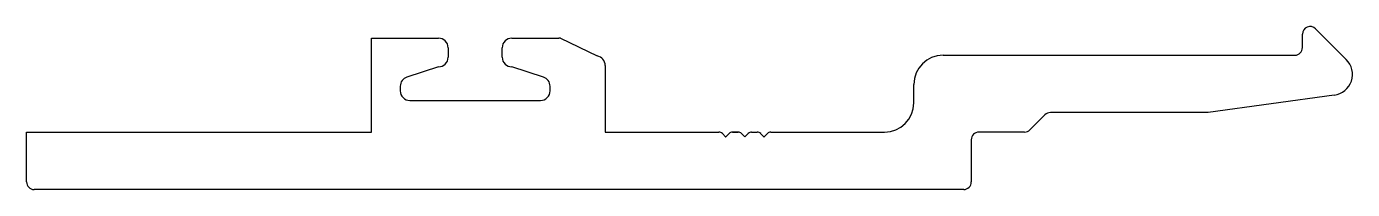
# Model space of a CAD drawing. Extents: x -32 to 37.2, y 8.9 to 17.4.
import ezdxf

# ---------------------------------------------------------------- set-up
doc = ezdxf.new("R2010")
doc.units = 0
doc.layers.get('0').update_dxf_attribs({"linetype": 'CONTINUOUS'})

msp = doc.modelspace()

# ---------------------------------------------------------------- linework, layer by layer
at = {"linetype": 'CONTINUOUS'}
for p, q in [((35.235, 17.329), (36.841, 15.723)), ((-14.028, 11.93), (-14.028, 16.837)), ((-14.028, 16.837), (-10.528, 16.837)), ((-6.706, 16.837), (-4.247, 16.837)), ((-4.165, 16.83), (-2.251, 15.907)), ((34.551, 16.344), (34.551, 17.046)), ((-10.028, 16.337), (-10.028, 15.837)), ((-7.206, 15.837), (-7.206, 16.337)), ((15.796, 15.947), (34.154, 15.947)), ((-10.528, 15.337), (-12.183, 14.798)), ((-5.051, 14.798), (-6.706, 15.337)), ((-1.833, 15.413), (-1.833, 11.93)), ((-12.528, 14.323), (-12.528, 14.083)), ((-4.706, 14.083), (-4.706, 14.323)), ((14.272, 13.454), (14.272, 14.423)), ((36.214, 13.857), (29.631, 12.947)), ((-12.028, 13.583), (-5.206, 13.583)), ((21.116, 12.831), (20.331, 12.046)), ((29.631, 12.947), (21.396, 12.947)), ((-32.028, 9.327), (-32.028, 11.93)), ((-32.028, 11.93), (-14.028, 11.93)), ((-1.833, 11.93), (4.104, 11.93)), ((4.104, 11.93), (4.104, 11.93)), ((4.104, 11.93), (4.104, 11.93)), ((4.281, 11.857), (4.452, 11.685)), ((4.463, 11.685), (4.634, 11.857)), ((4.811, 11.93), (5.104, 11.93)), ((5.104, 11.93), (4.811, 11.93)), ((4.811, 11.93), (5.104, 11.93)), ((5.104, 11.93), (4.811, 11.93)), ((4.811, 11.93), (5.104, 11.93)), ((5.281, 11.857), (5.452, 11.685)), ((5.463, 11.685), (5.634, 11.857)), ((5.811, 11.93), (6.104, 11.93)), ((6.28, 11.857), (6.452, 11.685)), ((6.463, 11.685), (6.634, 11.857)), ((6.811, 11.93), (12.748, 11.93)), ((20.05, 11.93), (17.669, 11.93)), ((17.272, 11.533), (17.272, 9.327)), ((16.875, 8.93), (-31.631, 8.93))]:
    msp.add_line(p, q, dxfattribs=at)
for centre, radius, start, end in [((34.952, 17.046), 0.4, 45, 180), ((-10.528, 16.337), 0.5, 0, 90), ((-6.706, 16.337), 0.5, 90, 180), ((-4.247, 16.337), 0.5, 80.53768, 90), ((15.796, 14.423), 1.524, 90, 180), ((34.154, 16.344), 0.397, 270, 0), ((-10.528, 15.837), 0.5, 270, 360), ((-6.706, 15.837), 0.5, 180, 270), ((-2.333, 15.413), 0.5, 360, 80.53768), ((36.064, 14.946), 1.099, 277.87131, 45), ((-12.028, 14.323), 0.5, 108.04103, 180), ((-5.206, 14.323), 0.5, 360, 71.95897), ((-12.028, 14.083), 0.5, 180, 270), ((-5.206, 14.083), 0.5, 270, 0), ((12.748, 13.454), 1.524, 270, 0), ((21.396, 12.55), 0.397, 90, 135), ((4.104, 11.68), 0.25, 45, 90), ((4.811, 11.68), 0.25, 90, 135), ((5.104, 11.68), 0.25, 45, 90), ((5.811, 11.68), 0.25, 90, 135), ((6.104, 11.68), 0.25, 45, 90), ((6.811, 11.68), 0.25, 90, 135), ((17.669, 11.533), 0.397, 90, 180), ((20.05, 12.327), 0.397, 270, 315), ((4.457, 11.691), 0.008, 225, 315), ((5.457, 11.691), 0.008, 225, 315), ((6.457, 11.691), 0.008, 225, 315), ((-31.631, 9.327), 0.397, 180, 270), ((16.875, 9.327), 0.397, 270, 0)]:
    msp.add_arc(centre, radius, start, end, dxfattribs=at)

doc.saveas('drawing.dxf')
